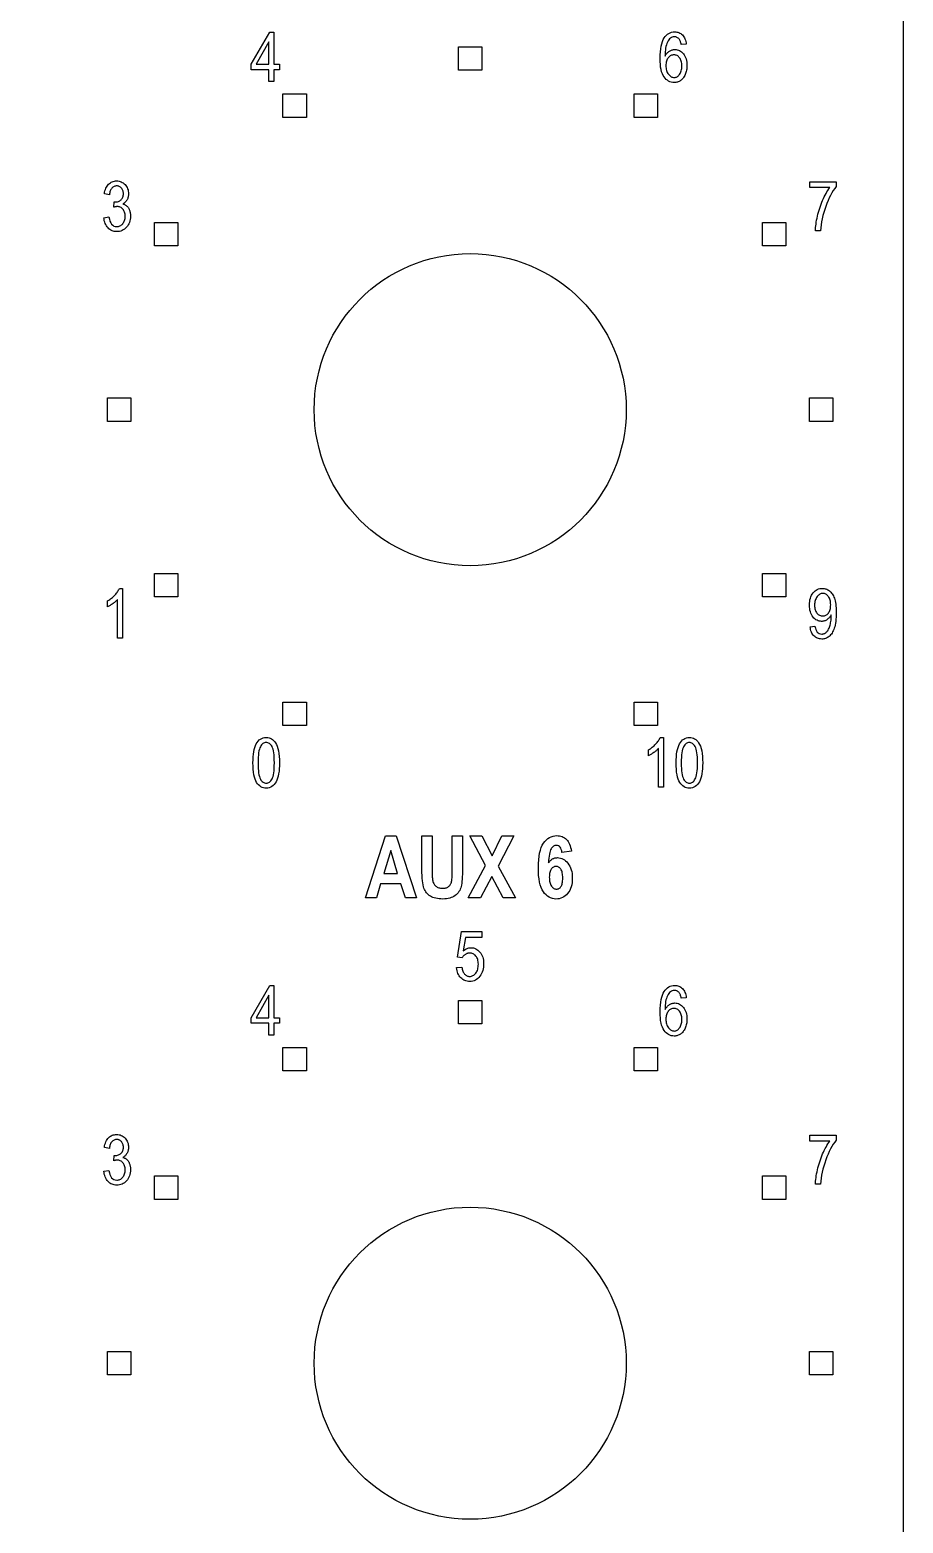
# Model space of a CAD drawing. Header units: millimetres. Extents: x 0 to 40, y 0 to 514.
# Drawn here: x 20.15 to 40.3, y 289.31 to 323.76 of the extents above; entities that cross this region are included whole.
import ezdxf

# ---------------------------------------------------------------- set-up
doc = ezdxf.new("R2010")
doc.units = ezdxf.units.MM
for name, color, linetype in [('CUT', 1, 'CONTINUOUS'), ('LEGEND', 2, 'CONTINUOUS'), ('OUTLINE', 7, 'CONTINUOUS')]:
    doc.layers.add(name, color=color, linetype=linetype)

msp = doc.modelspace()

# ---------------------------------------------------------------- linework, layer by layer
at = {"layer": 'CUT'}
for centre in [(30.31, 315), (30.31, 293)]:
    msp.add_circle(centre, 3.6, dxfattribs=at)
at = {"layer": 'LEGEND'}
for points in [[(25.667, 322.568), (25.667, 322.8422), (25.26, 322.8422), (25.26, 322.9711), (25.6889, 323.7133), (25.7827, 323.7133), (25.7827, 322.9711), (25.91, 322.9711), (25.91, 322.8422), (25.7827, 322.8422), (25.7827, 322.568)], [(35.2959, 323.4328), (35.1811, 323.4219), (35.1767, 323.4432), (35.1719, 323.4629), (35.1666, 323.481), (35.1608, 323.4975), (35.1545, 323.5124), (35.1477, 323.5257), (35.1404, 323.5375), (35.1327, 323.5477), (35.1208, 323.5605), (35.1084, 323.5716), (35.0954, 323.581), (35.0819, 323.5887), (35.0677, 323.5947), (35.053, 323.5989), (35.0376, 323.6015), (35.0217, 323.6024), (34.9971, 323.6004), (34.9738, 323.5945), (34.9517, 323.5848), (34.9309, 323.5711), (34.9113, 323.5535), (34.893, 323.532), (34.8759, 323.5067), (34.86, 323.4774), (34.8477, 323.4488), (34.8371, 323.417), (34.828, 323.382), (34.8205, 323.3438), (34.8147, 323.3023), (34.8105, 323.2576), (34.8079, 323.2097), (34.8069, 323.1586), (34.8172, 323.1768), (34.8281, 323.1938), (34.8396, 323.2097), (34.8518, 323.2245), (34.8646, 323.2382), (34.8781, 323.2507), (34.8922, 323.262), (34.9069, 323.2723), (34.922, 323.2813), (34.9374, 323.2892), (34.953, 323.2958), (34.9688, 323.3013), (34.9848, 323.3055), (35.0011, 323.3085), (35.0175, 323.3103), (35.0342, 323.311), (35.0617, 323.3094), (35.0883, 323.3046), (35.114, 323.2967), (35.1388, 323.2857), (35.1627, 323.2714), (35.1858, 323.254), (35.2079, 323.2335), (35.2291, 323.2098), (35.2486, 323.1834), (35.2655, 323.1549), (35.2798, 323.1243), (35.2915, 323.0915), (35.3006, 323.0566), (35.3071, 323.0196), (35.311, 322.9804), (35.3123, 322.9391), (35.3117, 322.9107), (35.3097, 322.883), (35.3065, 322.856), (35.3019, 322.8296), (35.296, 322.8039), (35.2888, 322.7789), (35.2803, 322.7545), (35.2705, 322.7309), (35.2597, 322.7083), (35.2482, 322.6872), (35.2358, 322.6677), (35.2228, 322.6497), (35.209, 322.6332), (35.1944, 322.6183), (35.1792, 322.6049), (35.1631, 322.593), (35.1465, 322.5825), (35.1295, 322.5735), (35.112, 322.5658), (35.0942, 322.5596), (35.0759, 322.5547), (35.0572, 322.5512), (35.0381, 322.5491), (35.0186, 322.5485), (34.9838, 322.5505), (34.9506, 322.5565), (34.919, 322.5665), (34.8889, 322.5805), (34.8604, 322.5985), (34.8334, 322.6205), (34.808, 322.6465), (34.7842, 322.6766), (34.7626, 322.7113), (34.7439, 322.7513), (34.728, 322.7967), (34.7151, 322.8475), (34.705, 322.9036), (34.6978, 322.965), (34.6935, 323.0318), (34.692, 323.1039), (34.6935, 323.1839), (34.6979, 323.258), (34.7053, 323.3261), (34.7157, 323.3882), (34.729, 323.4443), (34.7452, 323.4945), (34.7644, 323.5387), (34.7866, 323.577), (34.811, 323.61), (34.8371, 323.6387), (34.8649, 323.6629), (34.8944, 323.6827), (34.9255, 323.6982), (34.9582, 323.7092), (34.9927, 323.7158), (35.0288, 323.718), (35.055, 323.7168), (35.0801, 323.7134), (35.1041, 323.7077), (35.1271, 323.6997), (35.149, 323.6894), (35.1697, 323.6769), (35.1894, 323.6621), (35.208, 323.6449), (35.2252, 323.6256), (35.2406, 323.6043), (35.2543, 323.5809), (35.2662, 323.5554), (35.2763, 323.5278), (35.2846, 323.4982), (35.2911, 323.4666), (35.2959, 323.4328)], [(25.667, 322.9711), (25.667, 323.4875), (25.3733, 322.9711)], [(30.04, 323.37), (30.58, 323.37), (30.58, 322.83), (30.04, 322.83)], [(34.8248, 322.9391), (34.8258, 322.9088), (34.8285, 322.88), (34.8331, 322.8528), (34.8395, 322.8271), (34.8477, 322.8029), (34.8578, 322.7802), (34.8697, 322.7591), (34.8834, 322.7395), (34.8984, 322.7218), (34.9139, 322.7065), (34.93, 322.6935), (34.9467, 322.6829), (34.964, 322.6747), (34.9819, 322.6688), (35.0003, 322.6653), (35.0194, 322.6641), (35.0361, 322.6652), (35.0525, 322.6685), (35.0683, 322.6741), (35.0837, 322.6818), (35.0987, 322.6918), (35.1132, 322.7041), (35.1273, 322.7185), (35.1409, 322.7352), (35.1534, 322.7538), (35.1643, 322.774), (35.1735, 322.796), (35.181, 322.8195), (35.1868, 322.8448), (35.191, 322.8717), (35.1935, 322.9003), (35.1944, 322.9305), (35.1935, 322.9601), (35.1911, 322.988), (35.1869, 323.0142), (35.1811, 323.0387), (35.1736, 323.0615), (35.1645, 323.0825), (35.1537, 323.1019), (35.1412, 323.1195), (35.1276, 323.1353), (35.1132, 323.1489), (35.0981, 323.1605), (35.0823, 323.1699), (35.0657, 323.1773), (35.0484, 323.1825), (35.0303, 323.1857), (35.0116, 323.1867), (34.9931, 323.1857), (34.9753, 323.1826), (34.958, 323.1773), (34.9413, 323.17), (34.9253, 323.1606), (34.9098, 323.1492), (34.895, 323.1356), (34.8807, 323.1199), (34.8676, 323.1025), (34.8563, 323.0836), (34.8467, 323.0632), (34.8388, 323.0413), (34.8327, 323.018), (34.8283, 322.9932), (34.8257, 322.9669), (34.8248, 322.9391)], [(25.99, 322.2848), (26.53, 322.2848), (26.53, 321.7448), (25.99, 321.7448)], [(34.09, 322.2848), (34.63, 322.2848), (34.63, 321.7448), (34.09, 321.7448)], [(21.8576, 319.4297), (21.9733, 319.4484), (21.984, 319.3957), (21.9981, 319.35), (22.0157, 319.3113), (22.0367, 319.2797), (22.0612, 319.2551), (22.0891, 319.2375), (22.1205, 319.227), (22.1553, 319.2234), (22.1747, 319.2245), (22.1934, 319.2276), (22.2115, 319.2328), (22.2289, 319.2401), (22.2457, 319.2495), (22.2618, 319.261), (22.2772, 319.2746), (22.292, 319.2902), (22.3056, 319.3076), (22.3173, 319.3261), (22.3272, 319.3459), (22.3354, 319.3669), (22.3417, 319.3891), (22.3462, 319.4126), (22.3489, 319.4373), (22.3498, 319.4633), (22.349, 319.4877), (22.3465, 319.5108), (22.3424, 319.5328), (22.3365, 319.5535), (22.3291, 319.573), (22.3199, 319.5913), (22.3092, 319.6084), (22.2967, 319.6242), (22.283, 319.6385), (22.2686, 319.6509), (22.2535, 319.6614), (22.2375, 319.6699), (22.2208, 319.6766), (22.2034, 319.6813), (22.1852, 319.6842), (22.1662, 319.6852), (22.1578, 319.6849), (22.1489, 319.6842), (22.1394, 319.683), (22.1295, 319.6812), (22.1191, 319.6791), (22.1082, 319.6764), (22.0969, 319.6732), (22.085, 319.6695), (22.0983, 319.793), (22.1162, 319.7914), (22.137, 319.7922), (22.1568, 319.7947), (22.1756, 319.7988), (22.1934, 319.8045), (22.2102, 319.8119), (22.226, 319.8208), (22.2407, 319.8315), (22.2545, 319.8438), (22.267, 319.8574), (22.2778, 319.8721), (22.2869, 319.888), (22.2944, 319.9049), (22.3002, 319.9229), (22.3043, 319.942), (22.3068, 319.9623), (22.3076, 319.9836), (22.3069, 320.0032), (22.3049, 320.0219), (22.3014, 320.0395), (22.2965, 320.0562), (22.2902, 320.0718), (22.2826, 320.0865), (22.2735, 320.1002), (22.2631, 320.1129), (22.2517, 320.1243), (22.2396, 320.1343), (22.227, 320.1426), (22.2137, 320.1495), (22.1998, 320.1549), (22.1853, 320.1587), (22.1702, 320.161), (22.1545, 320.1617), (22.1382, 320.1609), (22.1226, 320.1585), (22.1076, 320.1545), (22.0933, 320.1489), (22.0796, 320.1417), (22.0666, 320.1329), (22.0542, 320.1225), (22.0424, 320.1105), (22.0315, 320.0969), (22.0216, 320.0817), (22.0128, 320.0648), (22.005, 320.0462), (21.9982, 320.026), (21.9925, 320.0041), (21.9878, 319.9806), (21.9842, 319.9555), (21.8694, 319.9805), (21.8757, 320.0161), (21.8837, 320.0494), (21.8935, 320.0805), (21.9049, 320.1094), (21.9181, 320.136), (21.9329, 320.1604), (21.9495, 320.1825), (21.9678, 320.2023), (21.9874, 320.2199), (22.0081, 320.2352), (22.0297, 320.248), (22.0524, 320.2586), (22.076, 320.2668), (22.1007, 320.2727), (22.1263, 320.2762), (22.153, 320.2773), (22.1809, 320.276), (22.2078, 320.2721), (22.2337, 320.2655), (22.2584, 320.2563), (22.2821, 320.2444), (22.3047, 320.2299), (22.3262, 320.2127), (22.3467, 320.193), (22.3654, 320.1712), (22.3816, 320.148), (22.3953, 320.1235), (22.4065, 320.0977), (22.4152, 320.0704), (22.4214, 320.0418), (22.4251, 320.0118), (22.4264, 319.9805), (22.4259, 319.9612), (22.4243, 319.9425), (22.4216, 319.9244), (22.4179, 319.9068), (22.4131, 319.8898), (22.4073, 319.8734), (22.4004, 319.8575), (22.3924, 319.8422), (22.3835, 319.8276), (22.3737, 319.8137), (22.3631, 319.8007), (22.3517, 319.7885), (22.3394, 319.7771), (22.3263, 319.7665), (22.3123, 319.7567), (22.2975, 319.7477), (22.3112, 319.7434), (22.3244, 319.7386), (22.3369, 319.7331), (22.3489, 319.727), (22.3602, 319.7202), (22.3709, 319.7128), (22.381, 319.7048), (22.3905, 319.6961), (22.3994, 319.6867), (22.4079, 319.6766), (22.416, 319.6657), (22.4237, 319.6541), (22.4309, 319.6417), (22.4376, 319.6286), (22.4439, 319.6147), (22.4498, 319.6), (22.4551, 319.5847), (22.4597, 319.569), (22.4636, 319.5529), (22.4668, 319.5363), (22.4693, 319.5193), (22.4711, 319.5019), (22.4721, 319.484), (22.4725, 319.4656), (22.471, 319.4271), (22.4667, 319.3903), (22.4594, 319.3553), (22.4492, 319.3222), (22.4362, 319.2908), (22.4202, 319.2612), (22.4013, 319.2334), (22.3795, 319.2074), (22.3557, 319.1839), (22.3307, 319.1635), (22.3046, 319.1462), (22.2774, 319.1321), (22.249, 319.1211), (22.2194, 319.1133), (22.1887, 319.1086), (22.1569, 319.107), (22.1274, 319.1084), (22.099, 319.1125), (22.0718, 319.1193), (22.0457, 319.1289), (22.0208, 319.1412), (21.997, 319.1562), (21.9744, 319.174), (21.953, 319.1945), (21.9332, 319.2173), (21.9157, 319.242), (21.9004, 319.2686), (21.8873, 319.2971), (21.8765, 319.3274), (21.868, 319.3596), (21.8617, 319.3937), (21.8576, 319.4297)], [(38.146, 320.1227), (38.146, 320.2578), (38.7538, 320.2578), (38.7538, 320.1484), (38.7203, 320.1026), (38.6878, 320.0535), (38.6564, 320.001), (38.626, 319.9452), (38.5967, 319.8861), (38.5683, 319.8236), (38.541, 319.7578), (38.5147, 319.6887), (38.4903, 319.618), (38.4686, 319.5474), (38.4497, 319.477), (38.4335, 319.4067), (38.42, 319.3367), (38.4092, 319.2667), (38.4012, 319.197), (38.396, 319.1273), (38.2772, 319.1273), (38.2784, 319.164), (38.2809, 319.2022), (38.2847, 319.2419), (38.2898, 319.283), (38.2962, 319.3256), (38.3038, 319.3698), (38.3127, 319.4154), (38.3229, 319.4625), (38.3343, 319.5101), (38.3466, 319.5571), (38.36, 319.6035), (38.3744, 319.6494), (38.3898, 319.6947), (38.4062, 319.7395), (38.4236, 319.7837), (38.442, 319.8273), (38.4612, 319.8699), (38.4807, 319.9108), (38.5005, 319.9502), (38.5208, 319.9879), (38.5413, 320.024), (38.5623, 320.0585), (38.5836, 320.0914), (38.6053, 320.1227)], [(23.0252, 319.32), (23.5652, 319.32), (23.5652, 318.78), (23.0252, 318.78)], [(37.0548, 319.32), (37.5948, 319.32), (37.5948, 318.78), (37.0548, 318.78)], [(21.94, 315.27), (22.48, 315.27), (22.48, 314.73), (21.94, 314.73)], [(38.14, 315.27), (38.68, 315.27), (38.68, 314.73), (38.14, 314.73)], [(23.0252, 311.22), (23.5652, 311.22), (23.5652, 310.68), (23.0252, 310.68)], [(37.0548, 311.22), (37.5948, 311.22), (37.5948, 310.68), (37.0548, 310.68)], [(22.2912, 309.7273), (22.1756, 309.7273), (22.1756, 310.6234), (22.1652, 310.6117), (22.154, 310.5999), (22.1419, 310.588), (22.1289, 310.5761), (22.1151, 310.5641), (22.1005, 310.552), (22.0849, 310.5399), (22.0686, 310.5277), (22.052, 310.5159), (22.0357, 310.5048), (22.0197, 310.4945), (22.0041, 310.4849), (21.9889, 310.476), (21.974, 310.4679), (21.9594, 310.4605), (21.9451, 310.4539), (21.9451, 310.5898), (21.9686, 310.6039), (21.9914, 310.6187), (22.0135, 310.6343), (22.0349, 310.6506), (22.0556, 310.6677), (22.0756, 310.6855), (22.0949, 310.7041), (22.1135, 310.7234), (22.1311, 310.7431), (22.1473, 310.7626), (22.1622, 310.7821), (22.1757, 310.8014), (22.1879, 310.8205), (22.1987, 310.8396), (22.2081, 310.8585), (22.2162, 310.8773), (22.2912, 310.8773)], [(38.1553, 309.9922), (38.2663, 310.0047), (38.2745, 309.9622), (38.286, 309.9254), (38.3007, 309.8942), (38.3186, 309.8687), (38.3398, 309.8489), (38.3641, 309.8348), (38.3917, 309.8263), (38.4225, 309.8234), (38.4368, 309.8241), (38.4508, 309.8259), (38.4644, 309.829), (38.4777, 309.8333), (38.4907, 309.8388), (38.5033, 309.8456), (38.5156, 309.8536), (38.5276, 309.8629), (38.5392, 309.8737), (38.5503, 309.8865), (38.561, 309.9011), (38.5712, 309.9177), (38.581, 309.9362), (38.5904, 309.9566), (38.5992, 309.9789), (38.6077, 310.0031), (38.6154, 310.0288), (38.622, 310.0556), (38.6277, 310.0834), (38.6323, 310.1123), (38.6359, 310.1422), (38.6384, 310.1732), (38.64, 310.2052), (38.6405, 310.2383), (38.6405, 310.2664), (38.6311, 310.2495), (38.621, 310.2334), (38.61, 310.2183), (38.5983, 310.2041), (38.5858, 310.1908), (38.5725, 310.1784), (38.5585, 310.1669), (38.5436, 310.1562), (38.5283, 310.1467), (38.513, 310.1385), (38.4976, 310.1315), (38.4821, 310.1258), (38.4665, 310.1213), (38.4509, 310.1182), (38.4352, 310.1163), (38.4194, 310.1156), (38.3912, 310.1172), (38.3639, 310.1219), (38.3377, 310.1297), (38.3125, 310.1407), (38.2882, 310.1548), (38.2649, 310.1721), (38.2426, 310.1925), (38.2213, 310.216), (38.2018, 310.2423), (38.1849, 310.2708), (38.1706, 310.3017), (38.1589, 310.3349), (38.1498, 310.3703), (38.1433, 310.4081), (38.1394, 310.4482), (38.1381, 310.4906), (38.1395, 310.5344), (38.1435, 310.5757), (38.1503, 310.6147), (38.1597, 310.6513), (38.1719, 310.6855), (38.1867, 310.7173), (38.2042, 310.7468), (38.2245, 310.7738), (38.2466, 310.7981), (38.27, 310.8191), (38.2944, 310.8369), (38.3201, 310.8515), (38.3469, 310.8628), (38.3748, 310.8709), (38.404, 310.8757), (38.4342, 310.8773), (38.4559, 310.8764), (38.4773, 310.8737), (38.4982, 310.8692), (38.5188, 310.8629), (38.539, 310.8548), (38.5589, 310.8448), (38.5784, 310.8331), (38.5975, 310.8195), (38.6159, 310.8042), (38.6333, 310.7872), (38.6495, 310.7685), (38.6647, 310.748), (38.6788, 310.7259), (38.6918, 310.7021), (38.7038, 310.6765), (38.7147, 310.6492), (38.7244, 310.6195), (38.7328, 310.5868), (38.7399, 310.5509), (38.7458, 310.5119), (38.7503, 310.4698), (38.7535, 310.4247), (38.7555, 310.3764), (38.7561, 310.325), (38.7554, 310.2677), (38.7533, 310.2136), (38.7498, 310.1629), (38.745, 310.1154), (38.7387, 310.0713), (38.7311, 310.0304), (38.722, 309.9929), (38.7116, 309.9586), (38.6999, 309.9271), (38.6873, 309.8978), (38.6737, 309.8706), (38.6591, 309.8457), (38.6436, 309.823), (38.627, 309.8024), (38.6094, 309.7841), (38.5909, 309.768), (38.5715, 309.7539), (38.5516, 309.7417), (38.5312, 309.7313), (38.5101, 309.7229), (38.4885, 309.7163), (38.4663, 309.7116), (38.4435, 309.7088), (38.4202, 309.7078), (38.394, 309.709), (38.3689, 309.7124), (38.3448, 309.7181), (38.3219, 309.7261), (38.3001, 309.7363), (38.2794, 309.7489), (38.2598, 309.7637), (38.2413, 309.7809), (38.2242, 309.8001), (38.2089, 309.8215), (38.1955, 309.8448), (38.1838, 309.8702), (38.174, 309.8977), (38.166, 309.9271), (38.1597, 309.9586), (38.1553, 309.9922)], [(38.628, 310.4977), (38.6271, 310.5275), (38.6246, 310.5557), (38.6203, 310.5823), (38.6143, 310.6072), (38.6066, 310.6305), (38.5972, 310.6522), (38.5861, 310.6722), (38.5733, 310.6906), (38.5594, 310.7071), (38.5449, 310.7214), (38.53, 310.7335), (38.5145, 310.7434), (38.4985, 310.751), (38.482, 310.7565), (38.465, 310.7598), (38.4475, 310.7609), (38.4292, 310.7598), (38.4114, 310.7563), (38.3941, 310.7504), (38.3773, 310.7422), (38.361, 310.7316), (38.3452, 310.7188), (38.3299, 310.7035), (38.3151, 310.6859), (38.3015, 310.6664), (38.2896, 310.6453), (38.2796, 310.6227), (38.2714, 310.5984), (38.2651, 310.5727), (38.2605, 310.5453), (38.2578, 310.5164), (38.2569, 310.4859), (38.2578, 310.4585), (38.2604, 310.4325), (38.2647, 310.408), (38.2708, 310.3849), (38.2786, 310.3632), (38.2881, 310.3429), (38.2994, 310.3241), (38.3124, 310.3066), (38.3266, 310.291), (38.3415, 310.2774), (38.357, 310.2659), (38.3733, 310.2565), (38.3902, 310.2492), (38.4079, 310.244), (38.4262, 310.2409), (38.4452, 310.2398), (38.4639, 310.2409), (38.482, 310.244), (38.4993, 310.2493), (38.5159, 310.2566), (38.5317, 310.2661), (38.5468, 310.2776), (38.5612, 310.2913), (38.5749, 310.307), (38.5873, 310.3247), (38.5981, 310.3441), (38.6072, 310.3653), (38.6147, 310.3883), (38.6205, 310.413), (38.6247, 310.4395), (38.6272, 310.4677), (38.628, 310.4977)], [(25.99, 308.2552), (26.53, 308.2552), (26.53, 307.7152), (25.99, 307.7152)], [(34.09, 308.2552), (34.63, 308.2552), (34.63, 307.7152), (34.09, 307.7152)], [(25.2975, 306.8515), (25.2987, 306.9214), (25.3024, 306.9869), (25.3084, 307.0481), (25.3169, 307.1049), (25.3279, 307.1573), (25.3412, 307.2053), (25.357, 307.249), (25.3752, 307.2883), (25.3958, 307.3231), (25.4187, 307.3532), (25.4439, 307.3787), (25.4714, 307.3996), (25.5012, 307.4158), (25.5334, 307.4274), (25.5678, 307.4344), (25.6045, 307.4367), (25.6372, 307.4348), (25.6682, 307.4292), (25.6973, 307.4198), (25.7246, 307.4066), (25.7502, 307.3897), (25.774, 307.369), (25.796, 307.3446), (25.8163, 307.3164), (25.8382, 307.2773), (25.8573, 307.2328), (25.8734, 307.1829), (25.8866, 307.1275), (25.8968, 307.0667), (25.9041, 307.0004), (25.9085, 306.9287), (25.91, 306.8515), (25.9088, 306.782), (25.9052, 306.7168), (25.8991, 306.6559), (25.8907, 306.5993), (25.8798, 306.547), (25.8665, 306.499), (25.8508, 306.4554), (25.8327, 306.416), (25.8121, 306.3811), (25.7893, 306.3509), (25.7641, 306.3253), (25.7366, 306.3044), (25.7067, 306.2881), (25.6745, 306.2765), (25.6399, 306.2695), (25.603, 306.2672), (25.5701, 306.2692), (25.5388, 306.2754), (25.5091, 306.2856), (25.4808, 306.3), (25.4541, 306.3184), (25.4289, 306.341), (25.4052, 306.3677), (25.383, 306.3984), (25.363, 306.4342), (25.3456, 306.476), (25.3309, 306.5237), (25.3189, 306.5773), (25.3095, 306.6369), (25.3028, 306.7025), (25.2988, 306.7741), (25.2975, 306.8515)], [(25.4155, 306.8515), (25.4163, 306.7847), (25.4188, 306.7236), (25.423, 306.6682), (25.4288, 306.6186), (25.4364, 306.5748), (25.4456, 306.5367), (25.4564, 306.5043), (25.469, 306.4777), (25.4828, 306.4555), (25.4976, 306.4362), (25.5134, 306.4199), (25.53, 306.4065), (25.5476, 306.3961), (25.5662, 306.3887), (25.5857, 306.3843), (25.6061, 306.3828), (25.6254, 306.3843), (25.6439, 306.3888), (25.6616, 306.3963), (25.6786, 306.4068), (25.6947, 306.4203), (25.71, 306.4369), (25.7244, 306.4564), (25.7381, 306.4789), (25.7506, 306.5057), (25.7614, 306.5382), (25.7705, 306.5763), (25.778, 306.6201), (25.7838, 306.6695), (25.7879, 306.7245), (25.7904, 306.7852), (25.7913, 306.8515), (25.7904, 306.9186), (25.7879, 306.9798), (25.7837, 307.0353), (25.7779, 307.0849), (25.7703, 307.1288), (25.7611, 307.1669), (25.7503, 307.1992), (25.7377, 307.2258), (25.7239, 307.2479), (25.709, 307.2671), (25.6931, 307.2834), (25.6763, 307.2967), (25.6585, 307.307), (25.6397, 307.3144), (25.6199, 307.3188), (25.5991, 307.3203), (25.5799, 307.3188), (25.5616, 307.3143), (25.544, 307.3068), (25.5273, 307.2963), (25.5113, 307.2828), (25.4962, 307.2662), (25.4818, 307.2467), (25.4682, 307.2242), (25.4558, 307.1974), (25.4451, 307.1649), (25.4361, 307.1268), (25.4287, 307.083), (25.4229, 307.0336), (25.4188, 306.9786), (25.4163, 306.9179), (25.4155, 306.8515)], [(34.767, 306.2867), (34.6514, 306.2867), (34.6514, 307.1828), (34.641, 307.171), (34.6298, 307.1592), (34.6177, 307.1474), (34.6047, 307.1354), (34.5909, 307.1234), (34.5763, 307.1114), (34.5607, 307.0993), (34.5444, 307.0871), (34.5277, 307.0753), (34.5115, 307.0642), (34.4955, 307.0538), (34.4799, 307.0442), (34.4647, 307.0354), (34.4497, 307.0273), (34.4352, 307.0199), (34.4209, 307.0133), (34.4209, 307.1492), (34.4444, 307.1633), (34.4672, 307.1781), (34.4893, 307.1936), (34.5107, 307.2099), (34.5314, 307.227), (34.5514, 307.2449), (34.5707, 307.2635), (34.5893, 307.2828), (34.6069, 307.3025), (34.6231, 307.322), (34.638, 307.3414), (34.6515, 307.3607), (34.6637, 307.3799), (34.6745, 307.399), (34.6839, 307.4179), (34.692, 307.4367), (34.767, 307.4367)], [(35.0623, 306.8515), (35.0636, 306.9214), (35.0672, 306.9869), (35.0733, 307.0481), (35.0818, 307.1049), (35.0927, 307.1573), (35.1061, 307.2053), (35.1219, 307.249), (35.1401, 307.2883), (35.1607, 307.3231), (35.1836, 307.3532), (35.2088, 307.3787), (35.2363, 307.3996), (35.2661, 307.4158), (35.2982, 307.4274), (35.3326, 307.4344), (35.3694, 307.4367), (35.4021, 307.4348), (35.433, 307.4292), (35.4621, 307.4198), (35.4895, 307.4066), (35.5151, 307.3897), (35.5389, 307.369), (35.5609, 307.3446), (35.5811, 307.3164), (35.6031, 307.2773), (35.6221, 307.2328), (35.6382, 307.1829), (35.6514, 307.1275), (35.6617, 307.0667), (35.669, 307.0004), (35.6734, 306.9287), (35.6748, 306.8515), (35.6736, 306.782), (35.67, 306.7168), (35.664, 306.6559), (35.6555, 306.5993), (35.6446, 306.547), (35.6313, 306.499), (35.6156, 306.4554), (35.5975, 306.416), (35.577, 306.3811), (35.5541, 306.3509), (35.5289, 306.3253), (35.5014, 306.3044), (35.4715, 306.2881), (35.4393, 306.2765), (35.4047, 306.2695), (35.3678, 306.2672), (35.335, 306.2692), (35.3037, 306.2754), (35.2739, 306.2856), (35.2456, 306.3), (35.2189, 306.3184), (35.1937, 306.341), (35.17, 306.3677), (35.1479, 306.3984), (35.1278, 306.4342), (35.1105, 306.476), (35.0958, 306.5237), (35.0837, 306.5773), (35.0744, 306.6369), (35.0677, 306.7025), (35.0637, 306.7741), (35.0623, 306.8515)], [(35.1803, 306.8515), (35.1811, 306.7847), (35.1837, 306.7236), (35.1878, 306.6682), (35.1937, 306.6186), (35.2012, 306.5748), (35.2104, 306.5367), (35.2213, 306.5043), (35.2338, 306.4777), (35.2477, 306.4555), (35.2625, 306.4362), (35.2782, 306.4199), (35.2949, 306.4065), (35.3125, 306.3961), (35.331, 306.3887), (35.3505, 306.3843), (35.3709, 306.3828), (35.3903, 306.3843), (35.4088, 306.3888), (35.4265, 306.3963), (35.4434, 306.4068), (35.4595, 306.4203), (35.4748, 306.4369), (35.4893, 306.4564), (35.503, 306.4789), (35.5154, 306.5057), (35.5262, 306.5382), (35.5353, 306.5763), (35.5428, 306.6201), (35.5486, 306.6695), (35.5528, 306.7245), (35.5553, 306.7852), (35.5561, 306.8515), (35.5553, 306.9186), (35.5527, 306.9798), (35.5486, 307.0353), (35.5427, 307.0849), (35.5352, 307.1288), (35.526, 307.1669), (35.5151, 307.1992), (35.5026, 307.2258), (35.4887, 307.2479), (35.4738, 307.2671), (35.458, 307.2834), (35.4412, 307.2967), (35.4233, 307.307), (35.4045, 307.3144), (35.3847, 307.3188), (35.3639, 307.3203), (35.3448, 307.3188), (35.3264, 307.3143), (35.3089, 307.3068), (35.2921, 307.2963), (35.2762, 307.2828), (35.261, 307.2662), (35.2466, 307.2467), (35.233, 307.2242), (35.2207, 307.1974), (35.21, 307.1649), (35.2009, 307.1268), (35.1935, 307.083), (35.1877, 307.0336), (35.1836, 306.9786), (35.1811, 306.9179), (35.1803, 306.8515)], [(29.0732, 303.7342), (28.8154, 303.7342), (28.7128, 304.0594), (28.2441, 304.0594), (28.1474, 303.7342), (27.8954, 303.7342), (28.3525, 305.1658), (28.6035, 305.1658)], [(29.1962, 305.1658), (29.4326, 305.1658), (29.4326, 304.3904), (29.4327, 304.3472), (29.4331, 304.308), (29.4338, 304.2726), (29.4348, 304.2413), (29.436, 304.2138), (29.4375, 304.1903), (29.4393, 304.1707), (29.4413, 304.1551), (29.4459, 304.1321), (29.4519, 304.1104), (29.4592, 304.0901), (29.4678, 304.0711), (29.4779, 304.0535), (29.4892, 304.0372), (29.502, 304.0222), (29.5161, 304.0086), (29.5314, 303.9965), (29.5479, 303.9859), (29.5657, 303.9771), (29.5845, 303.9698), (29.6046, 303.9641), (29.6258, 303.9601), (29.6482, 303.9576), (29.6718, 303.9568), (29.6919, 303.9574), (29.7109, 303.9591), (29.7291, 303.962), (29.7463, 303.966), (29.7625, 303.9711), (29.7778, 303.9774), (29.7922, 303.9849), (29.8056, 303.9935), (29.818, 304.0031), (29.8294, 304.0135), (29.8398, 304.0249), (29.8492, 304.0372), (29.8575, 304.0503), (29.8648, 304.0643), (29.8711, 304.0792), (29.8764, 304.095), (29.8809, 304.1136), (29.8847, 304.1368), (29.888, 304.1647), (29.8907, 304.1972), (29.8928, 304.2344), (29.8943, 304.2762), (29.8952, 304.3227), (29.8954, 304.3738), (29.8954, 305.1658), (30.1328, 305.1658), (30.1328, 304.4139), (30.1323, 304.3443), (30.1308, 304.2798), (30.1284, 304.2203), (30.1251, 304.1657), (30.1207, 304.1161), (30.1155, 304.0716), (30.1092, 304.032), (30.102, 303.9974), (30.0931, 303.966), (30.0818, 303.9362), (30.0681, 303.9079), (30.0519, 303.8812), (30.0334, 303.8559), (30.0125, 303.8322), (29.9891, 303.81), (29.9633, 303.7894), (29.9353, 303.7707), (29.9051, 303.7545), (29.8727, 303.7409), (29.8382, 303.7297), (29.8015, 303.721), (29.7627, 303.7147), (29.7218, 303.711), (29.6787, 303.7098), (29.634, 303.7108), (29.5919, 303.7139), (29.5523, 303.719), (29.5152, 303.7262), (29.4806, 303.7355), (29.4486, 303.7468), (29.419, 303.7602), (29.392, 303.7757), (29.3672, 303.793), (29.3441, 303.812), (29.3227, 303.8327), (29.3032, 303.855), (29.2854, 303.8791), (29.2694, 303.9048), (29.2551, 303.9322), (29.2426, 303.9612), (29.2317, 303.9943), (29.2223, 304.0336), (29.2144, 304.0793), (29.2078, 304.1313), (29.2028, 304.1895), (29.1991, 304.2541), (29.197, 304.325), (29.1962, 304.4021)], [(30.2636, 303.7342), (30.665, 304.4812), (30.3007, 305.1658), (30.5781, 305.1658), (30.8134, 304.7059), (31.0439, 305.1658), (31.3183, 305.1658), (30.954, 304.4705), (31.3554, 303.7342), (31.0693, 303.7342), (30.8085, 304.2293), (30.5478, 303.7342)], [(32.6445, 304.8152), (32.4267, 304.7859), (32.4213, 304.8235), (32.4128, 304.856), (32.4014, 304.8835), (32.3869, 304.9061), (32.3694, 304.9236), (32.3489, 304.9361), (32.3253, 304.9436), (32.2988, 304.9461), (32.2808, 304.9448), (32.2637, 304.9411), (32.2473, 304.9348), (32.2318, 304.9261), (32.2169, 304.9148), (32.2029, 304.901), (32.1897, 304.8848), (32.1772, 304.866), (32.1657, 304.8434), (32.1552, 304.8158), (32.1459, 304.783), (32.1378, 304.7452), (32.1307, 304.7022), (32.1247, 304.6542), (32.1199, 304.601), (32.1162, 304.5428), (32.1268, 304.5574), (32.1378, 304.5712), (32.149, 304.5839), (32.1606, 304.5958), (32.1725, 304.6066), (32.1846, 304.6166), (32.1971, 304.6256), (32.2099, 304.6336), (32.223, 304.6407), (32.2365, 304.6468), (32.2502, 304.652), (32.2643, 304.6563), (32.2788, 304.6596), (32.2936, 304.662), (32.3087, 304.6634), (32.3242, 304.6639), (32.358, 304.6619), (32.3908, 304.6558), (32.4225, 304.6458), (32.4531, 304.6318), (32.4825, 304.6137), (32.5109, 304.5916), (32.5382, 304.5655), (32.5644, 304.5354), (32.5884, 304.502), (32.6093, 304.466), (32.6269, 304.4273), (32.6413, 304.3859), (32.6525, 304.3419), (32.6605, 304.2953), (32.6653, 304.246), (32.6669, 304.1941), (32.6652, 304.139), (32.6602, 304.087), (32.6517, 304.038), (32.6398, 303.992), (32.6246, 303.9491), (32.606, 303.9092), (32.5839, 303.8724), (32.5585, 303.8387), (32.5306, 303.8085), (32.5011, 303.7823), (32.47, 303.7601), (32.4372, 303.742), (32.4028, 303.7279), (32.3668, 303.7178), (32.3292, 303.7118), (32.29, 303.7098), (32.247, 303.7124), (32.2058, 303.7202), (32.1666, 303.7333), (32.1292, 303.7516), (32.0937, 303.7752), (32.0601, 303.804), (32.0283, 303.838), (31.9985, 303.8772), (31.9714, 303.9226), (31.9478, 303.9747), (31.928, 304.0338), (31.9117, 304.0998), (31.899, 304.1726), (31.89, 304.2523), (31.8846, 304.3389), (31.8828, 304.4324), (31.8846, 304.5274), (31.8903, 304.6154), (31.8996, 304.6966), (31.9128, 304.7708), (31.9297, 304.8382), (31.9503, 304.8986), (31.9747, 304.9522), (32.0029, 304.9988), (32.034, 305.0393), (32.0672, 305.0745), (32.1026, 305.1042), (32.1401, 305.1285), (32.1797, 305.1474), (32.2215, 305.1609), (32.2654, 305.169), (32.3115, 305.1717), (32.3433, 305.1703), (32.3739, 305.1662), (32.4032, 305.1593), (32.4312, 305.1496), (32.458, 305.1372), (32.4835, 305.122), (32.5077, 305.104), (32.5307, 305.0833), (32.552, 305.0598), (32.5713, 305.0334), (32.5886, 305.0042), (32.6038, 304.9721), (32.617, 304.9372), (32.6282, 304.8994), (32.6374, 304.8587), (32.6445, 304.8152)], [(28.6367, 304.3006), (28.4755, 304.8318), (28.3163, 304.3006)], [(32.1357, 304.2166), (32.1365, 304.1837), (32.1388, 304.1527), (32.1428, 304.1238), (32.1483, 304.0969), (32.1553, 304.0719), (32.164, 304.049), (32.1742, 304.028), (32.186, 304.0091), (32.1988, 303.9923), (32.212, 303.9777), (32.2257, 303.9653), (32.2398, 303.9552), (32.2544, 303.9474), (32.2694, 303.9418), (32.2848, 303.9384), (32.3007, 303.9373), (32.316, 303.9382), (32.3307, 303.941), (32.3446, 303.9457), (32.358, 303.9522), (32.3706, 303.9606), (32.3827, 303.9708), (32.394, 303.9829), (32.4047, 303.9969), (32.4145, 304.013), (32.4229, 304.0314), (32.43, 304.0523), (32.4359, 304.0755), (32.4404, 304.1011), (32.4436, 304.1291), (32.4456, 304.1594), (32.4462, 304.1922), (32.4455, 304.2262), (32.4434, 304.2577), (32.4399, 304.2869), (32.435, 304.3138), (32.4287, 304.3382), (32.421, 304.3603), (32.4118, 304.38), (32.4013, 304.3973), (32.3897, 304.4124), (32.3775, 304.4255), (32.3646, 304.4365), (32.351, 304.4456), (32.3368, 304.4527), (32.3218, 304.4577), (32.3062, 304.4607), (32.29, 304.4617), (32.2742, 304.4608), (32.259, 304.4579), (32.2444, 304.4531), (32.2304, 304.4463), (32.217, 304.4377), (32.2043, 304.4271), (32.1921, 304.4146), (32.1806, 304.4002), (32.1701, 304.3839), (32.161, 304.3656), (32.1532, 304.3455), (32.1469, 304.3235), (32.142, 304.2996), (32.1385, 304.2739), (32.1364, 304.2462), (32.1357, 304.2166)], [(29.9975, 302.1273), (30.1186, 302.1398), (30.1227, 302.1134), (30.1278, 302.0886), (30.1341, 302.0657), (30.1415, 302.0444), (30.1501, 302.0249), (30.1597, 302.0072), (30.1704, 301.9912), (30.1823, 301.977), (30.1949, 301.9644), (30.2081, 301.9535), (30.2217, 301.9443), (30.2359, 301.9368), (30.2505, 301.931), (30.2657, 301.9268), (30.2813, 301.9243), (30.2975, 301.9234), (30.3177, 301.9246), (30.3371, 301.9281), (30.3558, 301.934), (30.3739, 301.9423), (30.3912, 301.9529), (30.4078, 301.9658), (30.4237, 301.9812), (30.4389, 301.9988), (30.4528, 302.0185), (30.4649, 302.04), (30.4751, 302.0631), (30.4834, 302.088), (30.4899, 302.1146), (30.4946, 302.1429), (30.4974, 302.1729), (30.4983, 302.2047), (30.4974, 302.2345), (30.4947, 302.2626), (30.4902, 302.2889), (30.4839, 302.3136), (30.4759, 302.3365), (30.466, 302.3577), (30.4543, 302.3772), (30.4409, 302.3949), (30.426, 302.4108), (30.4103, 302.4245), (30.3937, 302.4361), (30.3761, 302.4456), (30.3576, 302.453), (30.3382, 302.4583), (30.3179, 302.4614), (30.2967, 302.4625), (30.2837, 302.462), (30.271, 302.4607), (30.2584, 302.4584), (30.246, 302.4552), (30.2339, 302.4511), (30.2219, 302.446), (30.2102, 302.4401), (30.1987, 302.4332), (30.1875, 302.4255), (30.177, 302.4171), (30.1671, 302.408), (30.1578, 302.3981), (30.149, 302.3876), (30.1409, 302.3763), (30.1333, 302.3643), (30.1264, 302.3516), (30.0178, 302.3687), (30.1092, 302.957), (30.5756, 302.957), (30.5756, 302.8227), (30.2014, 302.8227), (30.1506, 302.5148), (30.1717, 302.5317), (30.1931, 302.5463), (30.2147, 302.5586), (30.2368, 302.5688), (30.2591, 302.5766), (30.2817, 302.5822), (30.3047, 302.5856), (30.328, 302.5867), (30.357, 302.5852), (30.385, 302.5804), (30.4121, 302.5726), (30.4382, 302.5616), (30.4634, 302.5475), (30.4876, 302.5302), (30.5108, 302.5099), (30.533, 302.4863), (30.5535, 302.4601), (30.5712, 302.4318), (30.5861, 302.4012), (30.5984, 302.3685), (30.6079, 302.3335), (30.6147, 302.2964), (30.6188, 302.2571), (30.6202, 302.2156), (30.6188, 302.1744), (30.6147, 302.1346), (30.6079, 302.0964), (30.5984, 302.0597), (30.5861, 302.0244), (30.5712, 301.9907), (30.5535, 301.9585), (30.533, 301.9277), (30.5103, 301.8996), (30.4858, 301.8753), (30.4593, 301.8547), (30.431, 301.8378), (30.4008, 301.8247), (30.3688, 301.8153), (30.3348, 301.8097), (30.2991, 301.8078), (30.2692, 301.8091), (30.2405, 301.8131), (30.213, 301.8197), (30.1867, 301.829), (30.1615, 301.8409), (30.1376, 301.8555), (30.1148, 301.8727), (30.0932, 301.8926), (30.0733, 301.9148), (30.0557, 301.939), (30.0404, 301.9653), (30.0273, 301.9937), (30.0165, 302.024), (30.0079, 302.0564), (30.0016, 302.0909), (29.9975, 302.1273)], [(25.667, 300.568), (25.667, 300.8422), (25.26, 300.8422), (25.26, 300.9711), (25.6889, 301.7133), (25.7827, 301.7133), (25.7827, 300.9711), (25.91, 300.9711), (25.91, 300.8422), (25.7827, 300.8422), (25.7827, 300.568)], [(25.667, 300.9711), (25.667, 301.4875), (25.3733, 300.9711)], [(35.2959, 301.4328), (35.1811, 301.4219), (35.1767, 301.4432), (35.1719, 301.4629), (35.1666, 301.481), (35.1608, 301.4975), (35.1545, 301.5124), (35.1477, 301.5257), (35.1404, 301.5375), (35.1327, 301.5477), (35.1208, 301.5605), (35.1084, 301.5716), (35.0954, 301.581), (35.0819, 301.5887), (35.0677, 301.5947), (35.053, 301.5989), (35.0376, 301.6015), (35.0217, 301.6024), (34.9971, 301.6004), (34.9738, 301.5945), (34.9517, 301.5848), (34.9309, 301.5711), (34.9113, 301.5535), (34.893, 301.532), (34.8759, 301.5067), (34.86, 301.4774), (34.8477, 301.4488), (34.8371, 301.417), (34.828, 301.382), (34.8205, 301.3438), (34.8147, 301.3023), (34.8105, 301.2576), (34.8079, 301.2097), (34.8069, 301.1586), (34.8172, 301.1768), (34.8281, 301.1938), (34.8396, 301.2097), (34.8518, 301.2245), (34.8646, 301.2382), (34.8781, 301.2507), (34.8922, 301.262), (34.9069, 301.2723), (34.922, 301.2813), (34.9374, 301.2892), (34.953, 301.2958), (34.9688, 301.3013), (34.9848, 301.3055), (35.0011, 301.3085), (35.0175, 301.3103), (35.0342, 301.311), (35.0617, 301.3094), (35.0883, 301.3046), (35.114, 301.2967), (35.1388, 301.2857), (35.1627, 301.2714), (35.1858, 301.254), (35.2079, 301.2335), (35.2291, 301.2098), (35.2486, 301.1834), (35.2655, 301.1549), (35.2798, 301.1243), (35.2915, 301.0915), (35.3006, 301.0566), (35.3071, 301.0196), (35.311, 300.9804), (35.3123, 300.9391), (35.3117, 300.9107), (35.3097, 300.883), (35.3065, 300.856), (35.3019, 300.8296), (35.296, 300.8039), (35.2888, 300.7789), (35.2803, 300.7545), (35.2705, 300.7309), (35.2597, 300.7083), (35.2482, 300.6872), (35.2358, 300.6677), (35.2228, 300.6497), (35.209, 300.6332), (35.1944, 300.6183), (35.1792, 300.6049), (35.1631, 300.593), (35.1465, 300.5825), (35.1295, 300.5735), (35.112, 300.5658), (35.0942, 300.5596), (35.0759, 300.5547), (35.0572, 300.5512), (35.0381, 300.5491), (35.0186, 300.5485), (34.9838, 300.5505), (34.9506, 300.5565), (34.919, 300.5665), (34.8889, 300.5805), (34.8604, 300.5985), (34.8334, 300.6205), (34.808, 300.6465), (34.7842, 300.6766), (34.7626, 300.7113), (34.7439, 300.7513), (34.728, 300.7967), (34.7151, 300.8475), (34.705, 300.9036), (34.6978, 300.965), (34.6935, 301.0318), (34.692, 301.1039), (34.6935, 301.1839), (34.6979, 301.258), (34.7053, 301.3261), (34.7157, 301.3882), (34.729, 301.4443), (34.7452, 301.4945), (34.7644, 301.5387), (34.7866, 301.577), (34.811, 301.61), (34.8371, 301.6387), (34.8649, 301.6629), (34.8944, 301.6827), (34.9255, 301.6982), (34.9582, 301.7092), (34.9927, 301.7158), (35.0288, 301.718), (35.055, 301.7168), (35.0801, 301.7134), (35.1041, 301.7077), (35.1271, 301.6997), (35.149, 301.6894), (35.1697, 301.6769), (35.1894, 301.6621), (35.208, 301.6449), (35.2252, 301.6256), (35.2406, 301.6043), (35.2543, 301.5809), (35.2662, 301.5554), (35.2763, 301.5278), (35.2846, 301.4982), (35.2911, 301.4666), (35.2959, 301.4328)], [(30.04, 301.37), (30.58, 301.37), (30.58, 300.83), (30.04, 300.83)], [(34.8248, 300.9391), (34.8258, 300.9088), (34.8285, 300.88), (34.8331, 300.8528), (34.8395, 300.8271), (34.8477, 300.8029), (34.8578, 300.7802), (34.8697, 300.7591), (34.8834, 300.7395), (34.8984, 300.7218), (34.9139, 300.7065), (34.93, 300.6935), (34.9467, 300.6829), (34.964, 300.6747), (34.9819, 300.6688), (35.0003, 300.6653), (35.0194, 300.6641), (35.0361, 300.6652), (35.0525, 300.6685), (35.0683, 300.6741), (35.0837, 300.6818), (35.0987, 300.6918), (35.1132, 300.7041), (35.1273, 300.7185), (35.1409, 300.7352), (35.1534, 300.7538), (35.1643, 300.774), (35.1735, 300.796), (35.181, 300.8195), (35.1868, 300.8448), (35.191, 300.8717), (35.1935, 300.9003), (35.1944, 300.9305), (35.1935, 300.9601), (35.1911, 300.988), (35.1869, 301.0142), (35.1811, 301.0387), (35.1736, 301.0615), (35.1645, 301.0825), (35.1537, 301.1019), (35.1412, 301.1195), (35.1276, 301.1353), (35.1132, 301.1489), (35.0981, 301.1605), (35.0823, 301.1699), (35.0657, 301.1773), (35.0484, 301.1825), (35.0303, 301.1857), (35.0116, 301.1867), (34.9931, 301.1857), (34.9753, 301.1826), (34.958, 301.1773), (34.9413, 301.17), (34.9253, 301.1606), (34.9098, 301.1492), (34.895, 301.1356), (34.8807, 301.1199), (34.8676, 301.1025), (34.8563, 301.0836), (34.8467, 301.0632), (34.8388, 301.0413), (34.8327, 301.018), (34.8283, 300.9932), (34.8257, 300.9669), (34.8248, 300.9391)], [(25.99, 300.2848), (26.53, 300.2848), (26.53, 299.7448), (25.99, 299.7448)], [(34.09, 300.2848), (34.63, 300.2848), (34.63, 299.7448), (34.09, 299.7448)], [(21.8576, 297.4297), (21.9733, 297.4484), (21.984, 297.3957), (21.9981, 297.35), (22.0157, 297.3113), (22.0367, 297.2797), (22.0612, 297.2551), (22.0891, 297.2375), (22.1205, 297.227), (22.1553, 297.2234), (22.1747, 297.2245), (22.1934, 297.2276), (22.2115, 297.2328), (22.2289, 297.2401), (22.2457, 297.2495), (22.2618, 297.261), (22.2772, 297.2746), (22.292, 297.2902), (22.3056, 297.3076), (22.3173, 297.3261), (22.3272, 297.3459), (22.3354, 297.3669), (22.3417, 297.3891), (22.3462, 297.4126), (22.3489, 297.4373), (22.3498, 297.4633), (22.349, 297.4877), (22.3465, 297.5108), (22.3424, 297.5328), (22.3365, 297.5535), (22.3291, 297.573), (22.3199, 297.5913), (22.3092, 297.6084), (22.2967, 297.6242), (22.283, 297.6385), (22.2686, 297.6509), (22.2535, 297.6614), (22.2375, 297.6699), (22.2208, 297.6766), (22.2034, 297.6813), (22.1852, 297.6842), (22.1662, 297.6852), (22.1578, 297.6849), (22.1489, 297.6842), (22.1394, 297.683), (22.1295, 297.6812), (22.1191, 297.6791), (22.1082, 297.6764), (22.0969, 297.6732), (22.085, 297.6695), (22.0983, 297.793), (22.1162, 297.7914), (22.137, 297.7922), (22.1568, 297.7947), (22.1756, 297.7988), (22.1934, 297.8045), (22.2102, 297.8119), (22.226, 297.8208), (22.2407, 297.8315), (22.2545, 297.8438), (22.267, 297.8574), (22.2778, 297.8721), (22.2869, 297.888), (22.2944, 297.9049), (22.3002, 297.9229), (22.3043, 297.942), (22.3068, 297.9623), (22.3076, 297.9836), (22.3069, 298.0032), (22.3049, 298.0219), (22.3014, 298.0395), (22.2965, 298.0562), (22.2902, 298.0718), (22.2826, 298.0865), (22.2735, 298.1002), (22.2631, 298.1129), (22.2517, 298.1243), (22.2396, 298.1343), (22.227, 298.1426), (22.2137, 298.1495), (22.1998, 298.1549), (22.1853, 298.1587), (22.1702, 298.161), (22.1545, 298.1617), (22.1382, 298.1609), (22.1226, 298.1585), (22.1076, 298.1545), (22.0933, 298.1489), (22.0796, 298.1417), (22.0666, 298.1329), (22.0542, 298.1225), (22.0424, 298.1105), (22.0315, 298.0969), (22.0216, 298.0817), (22.0128, 298.0648), (22.005, 298.0462), (21.9982, 298.026), (21.9925, 298.0041), (21.9878, 297.9806), (21.9842, 297.9555), (21.8694, 297.9805), (21.8757, 298.0161), (21.8837, 298.0494), (21.8935, 298.0805), (21.9049, 298.1094), (21.9181, 298.136), (21.9329, 298.1604), (21.9495, 298.1825), (21.9678, 298.2023), (21.9874, 298.2199), (22.0081, 298.2352), (22.0297, 298.248), (22.0524, 298.2586), (22.076, 298.2668), (22.1007, 298.2727), (22.1263, 298.2762), (22.153, 298.2773), (22.1809, 298.276), (22.2078, 298.2721), (22.2337, 298.2655), (22.2584, 298.2563), (22.2821, 298.2444), (22.3047, 298.2299), (22.3262, 298.2127), (22.3467, 298.193), (22.3654, 298.1712), (22.3816, 298.148), (22.3953, 298.1235), (22.4065, 298.0977), (22.4152, 298.0704), (22.4214, 298.0418), (22.4251, 298.0118), (22.4264, 297.9805), (22.4259, 297.9612), (22.4243, 297.9425), (22.4216, 297.9244), (22.4179, 297.9068), (22.4131, 297.8898), (22.4073, 297.8734), (22.4004, 297.8575), (22.3924, 297.8422), (22.3835, 297.8276), (22.3737, 297.8137), (22.3631, 297.8007), (22.3517, 297.7885), (22.3394, 297.7771), (22.3263, 297.7665), (22.3123, 297.7567), (22.2975, 297.7477), (22.3112, 297.7434), (22.3244, 297.7386), (22.3369, 297.7331), (22.3489, 297.727), (22.3602, 297.7202), (22.3709, 297.7128), (22.381, 297.7048), (22.3905, 297.6961), (22.3994, 297.6867), (22.4079, 297.6766), (22.416, 297.6657), (22.4237, 297.6541), (22.4309, 297.6417), (22.4376, 297.6286), (22.4439, 297.6147), (22.4498, 297.6), (22.4551, 297.5847), (22.4597, 297.569), (22.4636, 297.5529), (22.4668, 297.5363), (22.4693, 297.5193), (22.4711, 297.5019), (22.4721, 297.484), (22.4725, 297.4656), (22.471, 297.4271), (22.4667, 297.3903), (22.4594, 297.3553), (22.4492, 297.3222), (22.4362, 297.2908), (22.4202, 297.2612), (22.4013, 297.2334), (22.3795, 297.2074), (22.3557, 297.1839), (22.3307, 297.1635), (22.3046, 297.1462), (22.2774, 297.1321), (22.249, 297.1211), (22.2194, 297.1133), (22.1887, 297.1086), (22.1569, 297.107), (22.1274, 297.1084), (22.099, 297.1125), (22.0718, 297.1193), (22.0457, 297.1289), (22.0208, 297.1412), (21.997, 297.1562), (21.9744, 297.174), (21.953, 297.1945), (21.9332, 297.2173), (21.9157, 297.242), (21.9004, 297.2686), (21.8873, 297.2971), (21.8765, 297.3274), (21.868, 297.3596), (21.8617, 297.3937), (21.8576, 297.4297)], [(38.146, 298.1227), (38.146, 298.2578), (38.7538, 298.2578), (38.7538, 298.1484), (38.7203, 298.1026), (38.6878, 298.0535), (38.6564, 298.001), (38.626, 297.9452), (38.5967, 297.8861), (38.5683, 297.8236), (38.541, 297.7578), (38.5147, 297.6887), (38.4903, 297.618), (38.4686, 297.5474), (38.4497, 297.477), (38.4335, 297.4067), (38.42, 297.3367), (38.4092, 297.2667), (38.4012, 297.197), (38.396, 297.1273), (38.2772, 297.1273), (38.2784, 297.164), (38.2809, 297.2022), (38.2847, 297.2419), (38.2898, 297.283), (38.2962, 297.3256), (38.3038, 297.3698), (38.3127, 297.4154), (38.3229, 297.4625), (38.3343, 297.5101), (38.3466, 297.5571), (38.36, 297.6035), (38.3744, 297.6494), (38.3898, 297.6947), (38.4062, 297.7395), (38.4236, 297.7837), (38.442, 297.8273), (38.4612, 297.8699), (38.4807, 297.9108), (38.5005, 297.9502), (38.5208, 297.9879), (38.5413, 298.024), (38.5623, 298.0585), (38.5836, 298.0914), (38.6053, 298.1227)], [(23.0252, 297.32), (23.5652, 297.32), (23.5652, 296.78), (23.0252, 296.78)], [(37.0548, 297.32), (37.5948, 297.32), (37.5948, 296.78), (37.0548, 296.78)], [(21.94, 293.27), (22.48, 293.27), (22.48, 292.73), (21.94, 292.73)], [(38.14, 293.27), (38.68, 293.27), (38.68, 292.73), (38.14, 292.73)]]:
    msp.add_lwpolyline(points, close=True, dxfattribs=at)
at = {"layer": 'OUTLINE'}
msp.add_lwpolyline([(0, 514), (40.3, 514), (40.3, 0), (0, 0)], close=True, dxfattribs=at)

doc.saveas('drawing.dxf')
